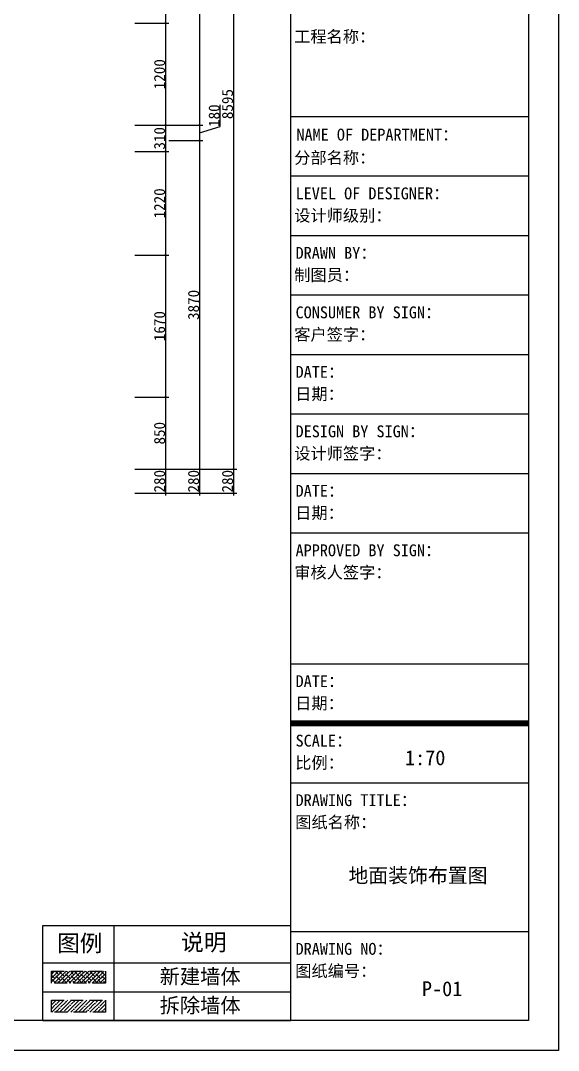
# Model space of a CAD drawing. Extents: x 13886 to 74789, y -750269 to -704302.
# Drawn here: x 36955 to 43286, y -750269 to -738151 of the extents above; entities that cross this region are included whole.
import ezdxf

# ---------------------------------------------------------------- set-up
doc = ezdxf.new("R2010")
doc.units = 0
doc.header["$LTSCALE"] = 10
doc.linetypes.add('TRATTEGGIATA2', pattern=[0.375, 0.25, -0.125])
doc.layers.get('0').update_dxf_attribs({"linetype": 'CONTINUOUS'})
doc.layers.get('DEFPOINTS').update_dxf_attribs({"linetype": 'CONTINUOUS'})
for name, color, linetype in [('____4', 4, 'CONTINUOUS'), ('_____', 5, 'CONTINUOUS'), ('__A', 14, 'CONTINUOUS'), ('__E', 4, 'CONTINUOUS')]:
    doc.layers.add(name, color=color, linetype=linetype)
doc.styles.add('_', font='SimSun.ttf')
doc.styles.get("Standard").update_dxf_attribs({"font": 'NSimSun.ttf'})
doc.dimstyles.get("Standard").update_dxf_attribs({"dimtxt": 0.18, "dimasz": 0.18, "dimexe": 0.18, "dimexo": 0.0625, "dimgap": 0.09, "dimtad": 0, "dimtih": 1, "dimtoh": 1, "dimdec": 4, "dimzin": 0, "dimtxsty": 'STANDARD', "dimcen": 0.09, "dimazin": 3, "dimtfac": 1, "dimtdec": 4, "dimtofl": 0, "dimtmove": 0, "dimatfit": 3, "dimtolj": 1, "dimtzin": 0})

# ---------------------------------------------------------------- blocks, each defined once
blk = doc.blocks.new('HTHJGJ')
at = {"layer": '__A', "ltscale": 150}
for p, q in [((43286, -729479), (43286, -750269)), ((40136, -749919), (40136, -729829)), ((42936, -729829), (42936, -749919)), ((40136, -739279), (42936, -739279)), ((40136, -739979), (42936, -739979)), ((40136, -740679), (42936, -740679)), ((40136, -741379), (42936, -741379)), ((40136, -742079), (42936, -742079)), ((40136, -742779), (42936, -742779)), ((40136, -743479), (42936, -743479)), ((40136, -744179), (42936, -744179)), ((40136, -745719), (42936, -745719)), ((40136, -746419), (42936, -746419)), ((40136, -747119), (42936, -747119)), ((40136, -747119), (42936, -747119)), ((40136, -748869), (42936, -748869)), ((42936, -749919), (15636, -749919)), ((43286, -750269), (13886, -750269))]:
    blk.add_line(p, q, dxfattribs=at)
at = {"layer": '__A', "ltscale": 150, "const_width": 70}
blk.add_lwpolyline([(40136, -746419), (42936, -746419)], dxfattribs=at)
at = {"layer": '__A', "ltscale": 150, "char_height": 140, "width": 2679.29, "attachment_point": 1, "style": '_'}
for s, insert in [('工程名称：', (40175, -738268)), ('NAME OF DEPARTMENT：', (40202, -739422)), ('分部名称：', (40176, -739694)), ('LEVEL OF DESIGNER：', (40192, -740114)), ('设计师级别：', (40176, -740374)), ('DRAWN BY：', (40192, -740814)), ('制图员：', (40176, -741074)), ('CONSUMER BY SIGN：', (40192, -741514)), ('客户签字：', (40176, -741774)), ('DATE：', (40192, -742214)), ('日期：', (40188, -742474)), ('DESIGN BY SIGN：', (40192, -742914)), ('设计师签字：', (40176, -743174)), ('DATE：', (40192, -743614)), ('日期：', (40188, -743874)), ('APPROVED BY SIGN：', (40192, -744314)), ('审核人签字：', (40176, -744574)), ('DATE：', (40192, -745854)), ('日期：', (40188, -746114)), ('SCALE：', (40192, -746554)), ('比例：', (40188, -746814)), ('DRAWING TITLE：', (40192, -747254)), ('图纸名称：', (40188, -747514)), ('DRAWING NO：', (40192, -749004)), ('图纸编号：', (40188, -749264))]:
    blk.add_mtext(s, dxfattribs=dict(at, insert=insert))
blk = doc.blocks.new('_ARCHTICK')
at = {"color": 0, "linetype": 'BYBLOCK', "const_width": 0.15}
blk.add_lwpolyline([(-0.5, -0.5), (0.5, 0.5)], dxfattribs=at)
blk = doc.blocks.new('*D1395')
at = {"color": 250, "ltscale": 60}
for p, q in [((39101, -734836), (39501, -734836)), ((39461, -734806), (39461, -743461)), ((39101, -743431), (39501, -743431))]:
    blk.add_line(p, q, dxfattribs=at)
at = {"layer": 'DEFPOINTS', "color": 0, "ltscale": 60}
for p in [(39061, -734836), (39061, -743431), (39461, -743431)]:
    blk.add_point(p, dxfattribs=at)
at = {"color": 250, "ltscale": 60, "xscale": 20, "yscale": 20, "zscale": 20}
for p, rotation in [((39461, -734836), 90), ((39461, -743431), 270)]:
    blk.add_blockref('_ARCHTICK', p, dxfattribs=dict(at, rotation=rotation))
at = {"color": 3, "ltscale": 60, "insert": (39391, -739133), "char_height": 130, "attachment_point": 5, "rotation": 90}
blk.add_mtext('\\A1;8595', dxfattribs=at)
blk = doc.blocks.new('*D1396')
at = {"color": 250, "ltscale": 60}
for p, q in [((39101, -743431), (39501, -743431)), ((39461, -743401), (39461, -743741)), ((39101, -743711), (39501, -743711))]:
    blk.add_line(p, q, dxfattribs=at)
at = {"layer": 'DEFPOINTS', "color": 0, "ltscale": 60}
for p in [(39061, -743431), (39061, -743711), (39461, -743711)]:
    blk.add_point(p, dxfattribs=at)
at = {"color": 250, "ltscale": 60, "xscale": 20, "yscale": 20, "zscale": 20}
for p, rotation in [((39461, -743431), 90), ((39461, -743711), 270)]:
    blk.add_blockref('_ARCHTICK', p, dxfattribs=dict(at, rotation=rotation))
at = {"color": 3, "ltscale": 60, "insert": (39391, -743571), "char_height": 130, "attachment_point": 5, "rotation": 90}
blk.add_mtext('\\A1;280', dxfattribs=at)
blk = doc.blocks.new('*D1398')
at = {"color": 250, "ltscale": 60}
for p, q in [((38701, -734836), (39101, -734836)), ((39061, -734806), (39061, -739411)), ((38701, -739381), (39101, -739381))]:
    blk.add_line(p, q, dxfattribs=at)
at = {"layer": 'DEFPOINTS', "color": 0, "ltscale": 60}
for p in [(38661, -734836), (38661, -739381), (39061, -739381)]:
    blk.add_point(p, dxfattribs=at)
at = {"color": 250, "ltscale": 60, "xscale": 20, "yscale": 20, "zscale": 20}
for p, rotation in [((39061, -734836), 90), ((39061, -739381), 270)]:
    blk.add_blockref('_ARCHTICK', p, dxfattribs=dict(at, rotation=rotation))
at = {"color": 3, "ltscale": 60, "insert": (38991, -737108), "char_height": 130, "attachment_point": 5, "rotation": 90}
blk.add_mtext('\\A1;4545', dxfattribs=at)
blk = doc.blocks.new('*D1399')
at = {"color": 250, "ltscale": 60}
for p, q in [((39304, -739398), (39304, -739141)), ((39061, -739351), (39061, -739591)), ((38701, -739381), (39101, -739381)), ((39061, -739471), (39304, -739398)), ((38701, -739561), (39101, -739561))]:
    blk.add_line(p, q, dxfattribs=at)
at = {"layer": 'DEFPOINTS', "color": 0, "ltscale": 60}
for p in [(38661, -739381), (38661, -739561), (39061, -739561)]:
    blk.add_point(p, dxfattribs=at)
at = {"color": 250, "ltscale": 60, "xscale": 20, "yscale": 20, "zscale": 20}
for p, rotation in [((39061, -739381), 90), ((39061, -739561), 270)]:
    blk.add_blockref('_ARCHTICK', p, dxfattribs=dict(at, rotation=rotation))
at = {"color": 3, "ltscale": 60, "insert": (39234, -739269), "char_height": 130, "attachment_point": 5, "rotation": 90}
blk.add_mtext('\\A1;180', dxfattribs=at)
blk = doc.blocks.new('*D1400')
at = {"color": 250, "ltscale": 60}
for p, q in [((38701, -739561), (39101, -739561)), ((39061, -739531), (39061, -743461)), ((38701, -743431), (39101, -743431))]:
    blk.add_line(p, q, dxfattribs=at)
at = {"layer": 'DEFPOINTS', "color": 0, "ltscale": 60}
for p in [(38661, -739561), (38661, -743431), (39061, -743431)]:
    blk.add_point(p, dxfattribs=at)
at = {"color": 250, "ltscale": 60, "xscale": 20, "yscale": 20, "zscale": 20}
for p, rotation in [((39061, -739561), 90), ((39061, -743431), 270)]:
    blk.add_blockref('_ARCHTICK', p, dxfattribs=dict(at, rotation=rotation))
at = {"color": 3, "ltscale": 60, "insert": (38991, -741496), "char_height": 130, "attachment_point": 5, "rotation": 90}
blk.add_mtext('\\A1;3870', dxfattribs=at)
blk = doc.blocks.new('*D1401')
at = {"color": 250, "ltscale": 60}
for p, q in [((38701, -743431), (39101, -743431)), ((39061, -743401), (39061, -743741)), ((38701, -743711), (39101, -743711))]:
    blk.add_line(p, q, dxfattribs=at)
at = {"layer": 'DEFPOINTS', "color": 0, "ltscale": 60}
for p in [(38661, -743431), (38661, -743711), (39061, -743711)]:
    blk.add_point(p, dxfattribs=at)
at = {"color": 250, "ltscale": 60, "xscale": 20, "yscale": 20, "zscale": 20}
for p, rotation in [((39061, -743431), 90), ((39061, -743711), 270)]:
    blk.add_blockref('_ARCHTICK', p, dxfattribs=dict(at, rotation=rotation))
at = {"color": 3, "ltscale": 60, "insert": (38991, -743571), "char_height": 130, "attachment_point": 5, "rotation": 90}
blk.add_mtext('\\A1;280', dxfattribs=at)
blk = doc.blocks.new('*D1406')
at = {"color": 250, "ltscale": 60}
for p, q in [((38301, -737566), (38701, -737566)), ((38661, -737536), (38661, -738211)), ((38301, -738181), (38701, -738181))]:
    blk.add_line(p, q, dxfattribs=at)
at = {"layer": 'DEFPOINTS', "color": 0, "ltscale": 60}
for p in [(38261, -737566), (38261, -738181), (38661, -738181)]:
    blk.add_point(p, dxfattribs=at)
at = {"color": 250, "ltscale": 60, "xscale": 20, "yscale": 20, "zscale": 20}
for p, rotation in [((38661, -737566), 90), ((38661, -738181), 270)]:
    blk.add_blockref('_ARCHTICK', p, dxfattribs=dict(at, rotation=rotation))
at = {"color": 3, "ltscale": 60, "insert": (38591, -737873), "char_height": 130, "attachment_point": 5, "rotation": 90}
blk.add_mtext('\\A1;615', dxfattribs=at)
blk = doc.blocks.new('*D1407')
at = {"color": 250, "ltscale": 60}
for p, q in [((38301, -738181), (38701, -738181)), ((38661, -738151), (38661, -739411)), ((38301, -739381), (38701, -739381))]:
    blk.add_line(p, q, dxfattribs=at)
at = {"layer": 'DEFPOINTS', "color": 0, "ltscale": 60}
for p in [(38261, -738181), (38261, -739381), (38661, -739381)]:
    blk.add_point(p, dxfattribs=at)
at = {"color": 250, "ltscale": 60, "xscale": 20, "yscale": 20, "zscale": 20}
for p, rotation in [((38661, -738181), 90), ((38661, -739381), 270)]:
    blk.add_blockref('_ARCHTICK', p, dxfattribs=dict(at, rotation=rotation))
at = {"color": 3, "ltscale": 60, "insert": (38591, -738781), "char_height": 130, "attachment_point": 5, "rotation": 90}
blk.add_mtext('\\A1;1200', dxfattribs=at)
blk = doc.blocks.new('*D1408')
at = {"color": 250, "ltscale": 60}
for p, q in [((38661, -739351), (38661, -739721)), ((38301, -739381), (38701, -739381)), ((38301, -739691), (38701, -739691))]:
    blk.add_line(p, q, dxfattribs=at)
at = {"layer": 'DEFPOINTS', "color": 0, "ltscale": 60}
for p in [(38261, -739381), (38261, -739691), (38661, -739691)]:
    blk.add_point(p, dxfattribs=at)
at = {"color": 250, "ltscale": 60, "xscale": 20, "yscale": 20, "zscale": 20}
for p, rotation in [((38661, -739381), 90), ((38661, -739691), 270)]:
    blk.add_blockref('_ARCHTICK', p, dxfattribs=dict(at, rotation=rotation))
at = {"color": 3, "ltscale": 60, "insert": (38591, -739536), "char_height": 130, "attachment_point": 5, "rotation": 90}
blk.add_mtext('\\A1;310', dxfattribs=at)
blk = doc.blocks.new('*D1409')
at = {"color": 250, "ltscale": 60}
for p, q in [((38301, -739691), (38701, -739691)), ((38661, -739661), (38661, -740941)), ((38301, -740911), (38701, -740911))]:
    blk.add_line(p, q, dxfattribs=at)
at = {"layer": 'DEFPOINTS', "color": 0, "ltscale": 60}
for p in [(38261, -739691), (38261, -740911), (38661, -740911)]:
    blk.add_point(p, dxfattribs=at)
at = {"color": 250, "ltscale": 60, "xscale": 20, "yscale": 20, "zscale": 20}
for p, rotation in [((38661, -739691), 90), ((38661, -740911), 270)]:
    blk.add_blockref('_ARCHTICK', p, dxfattribs=dict(at, rotation=rotation))
at = {"color": 3, "ltscale": 60, "insert": (38591, -740301), "char_height": 130, "attachment_point": 5, "rotation": 90}
blk.add_mtext('\\A1;1220', dxfattribs=at)
blk = doc.blocks.new('*D1410')
at = {"color": 250, "ltscale": 60}
for p, q in [((38301, -740911), (38701, -740911)), ((38661, -740881), (38661, -742611)), ((38301, -742581), (38701, -742581))]:
    blk.add_line(p, q, dxfattribs=at)
at = {"layer": 'DEFPOINTS', "color": 0, "ltscale": 60}
for p in [(38261, -740911), (38261, -742581), (38661, -742581)]:
    blk.add_point(p, dxfattribs=at)
at = {"color": 250, "ltscale": 60, "xscale": 20, "yscale": 20, "zscale": 20}
for p, rotation in [((38661, -740911), 90), ((38661, -742581), 270)]:
    blk.add_blockref('_ARCHTICK', p, dxfattribs=dict(at, rotation=rotation))
at = {"color": 3, "ltscale": 60, "insert": (38591, -741746), "char_height": 130, "attachment_point": 5, "rotation": 90}
blk.add_mtext('\\A1;1670', dxfattribs=at)
blk = doc.blocks.new('*D1411')
at = {"color": 250, "ltscale": 60}
for p, q in [((38301, -742581), (38701, -742581)), ((38661, -742551), (38661, -743461)), ((38301, -743431), (38701, -743431))]:
    blk.add_line(p, q, dxfattribs=at)
at = {"layer": 'DEFPOINTS', "color": 0, "ltscale": 60}
for p in [(38261, -742581), (38261, -743431), (38661, -743431)]:
    blk.add_point(p, dxfattribs=at)
at = {"color": 250, "ltscale": 60, "xscale": 20, "yscale": 20, "zscale": 20}
for p, rotation in [((38661, -742581), 90), ((38661, -743431), 270)]:
    blk.add_blockref('_ARCHTICK', p, dxfattribs=dict(at, rotation=rotation))
at = {"color": 3, "ltscale": 60, "insert": (38591, -743006), "char_height": 130, "attachment_point": 5, "rotation": 90}
blk.add_mtext('\\A1;850', dxfattribs=at)
blk = doc.blocks.new('*D1412')
at = {"color": 250, "ltscale": 60}
for p, q in [((38301, -743431), (38701, -743431)), ((38661, -743401), (38661, -743741)), ((38301, -743711), (38701, -743711))]:
    blk.add_line(p, q, dxfattribs=at)
at = {"layer": 'DEFPOINTS', "color": 0, "ltscale": 60}
for p in [(38261, -743431), (38261, -743711), (38661, -743711)]:
    blk.add_point(p, dxfattribs=at)
at = {"color": 250, "ltscale": 60, "xscale": 20, "yscale": 20, "zscale": 20}
for p, rotation in [((38661, -743431), 90), ((38661, -743711), 270)]:
    blk.add_blockref('_ARCHTICK', p, dxfattribs=dict(at, rotation=rotation))
at = {"color": 3, "ltscale": 60, "insert": (38591, -743571), "char_height": 130, "attachment_point": 5, "rotation": 90}
blk.add_mtext('\\A1;280', dxfattribs=at)

msp = doc.modelspace()

# ---------------------------------------------------------------- hatches: boundary and pattern name
at = {"layer": '__E', "ltscale": 5}
h = msp.add_hatch(dxfattribs=at)
h.set_pattern_fill('ANSI38', color=251, scale=10, style=0)
h.set_pattern_definition([(45, (-33787.744, -10999.54), (-22.4506403, 22.4506403), []), (135, (-33787.744, -10999.54), (-67.3519209, 22.4506403), [79.375, -47.625])])
h.paths.add_polyline_path([(37954.6, -749478.6), (37954.6, -749336.3), (37317.9, -749336.3), (37317.9, -749478.6)])
h = msp.add_hatch(dxfattribs=at)
h.set_pattern_fill('ANSI35', color=251, scale=10, style=0)
h.set_pattern_definition([(45, (-33787.744, -10999.54), (-44.9012806, 44.9012806), []), (45, (-33742.84, -10999.54), (-44.9012806, 44.9012806), [79.375, -15.875, 0, -15.875])])
h.paths.add_polyline_path([(37954.6, -749818.7), (37954.6, -749676.4), (37317.9, -749676.4), (37317.9, -749818.7)])

# ---------------------------------------------------------------- linework, layer by layer
at = {"layer": '____4', "color": 3}
for p, q in [((37215.3, -749919.1), (37215.3, -748798.7)), ((37215.3, -748798.7), (40136.3, -748798.7)), ((38052.4, -748798.7), (38052.4, -749919.1)), ((37215.3, -749238.8), (40136.3, -749238.8)), ((37215.3, -749579), (40136.3, -749579)), ((37215.3, -749579), (40136.3, -749579)), ((37215.3, -749919.1), (40136.3, -749919.1))]:
    msp.add_line(p, q, dxfattribs=at)
at = {"layer": '_____', "linetype": 'TRATTEGGIATA2', "ltscale": 60}
for points in [[(37317.9, -749336.3), (37954.6, -749336.3), (37954.6, -749478.6), (37317.9, -749478.6)], [(37317.9, -749676.4), (37954.6, -749676.4), (37954.6, -749818.7), (37317.9, -749818.7)]]:
    msp.add_lwpolyline(points, close=True, dxfattribs=at)

# ---------------------------------------------------------------- block references
msp.add_blockref('HTHJGJ', (0, 0))

# ---------------------------------------------------------------- texts
at = {"layer": '____4', "color": 3}
for s, insert, char_height, attachment_point in [('图例', (37384, -748909.9), 196, 1), ('说明', (38844.4, -748898.1), 196, 1), ('新建墙体', (38591.3, -749408.8), 175, 4), ('拆除墙体', (38591.3, -749749), 175, 4)]:
    msp.add_mtext(s, dxfattribs=dict(at, insert=insert, char_height=char_height, attachment_point=attachment_point))
at = {"layer": '__A', "ltscale": 150, "attachment_point": 1, "style": '_'}
for s, insert, char_height, width in [('{\\fNSimSun|b0|i0|c134|p49;\\C1;1:70}', (41479.7, -746737.7), 175, 462.575), ('{\\fNSimSun|b0|i0|c134|p49;\\H0.875x;\\C1;地面装饰布置图}', (40814.6, -748124.4), 196, 3093.792), ('{\\fNSimSun|b0|i0|c134|p49;\\C1;P-01}', (41679.2, -749455.7), 175, 462.575)]:
    msp.add_mtext(s, dxfattribs=dict(at, insert=insert, char_height=char_height, width=width))

# ---------------------------------------------------------------- dimensions: what is measured, and where the dimension line sits
at = {"ltscale": 60}
for base, p1, p2, picture, middle in [((39061, -739380.7), (38661, -734835.7), (38661, -739380.7), '*D1398', (38991, -737108.2)), ((39461, -743430.7), (39061, -734835.7), (39061, -743430.7), '*D1395', (39391, -739133.2)), ((38661, -738180.7), (38261, -737565.7), (38261, -738180.7), '*D1406', (38591, -737873.2)), ((38661, -739380.7), (38261, -738180.7), (38261, -739380.7), '*D1407', (38591, -738780.7)), ((39061, -739560.7), (38661, -739380.7), (38661, -739560.7), '*D1399', (39233.5, -739393)), ((38661, -739690.7), (38261, -739380.7), (38261, -739690.7), '*D1408', (38591, -739535.7)), ((39061, -743430.7), (38661, -739560.7), (38661, -743430.7), '*D1400', (38991, -741495.7)), ((38661, -740910.7), (38261, -739690.7), (38261, -740910.7), '*D1409', (38591, -740300.7)), ((38661, -742580.7), (38261, -740910.7), (38261, -742580.7), '*D1410', (38591, -741745.7)), ((38661, -743430.7), (38261, -742580.7), (38261, -743430.7), '*D1411', (38591, -743005.7)), ((38661, -743710.7), (38261, -743430.7), (38261, -743710.7), '*D1412', (38591, -743570.7)), ((39061, -743710.7), (38661, -743430.7), (38661, -743710.7), '*D1401', (38991, -743570.7)), ((39461, -743710.7), (39061, -743430.7), (39061, -743710.7), '*D1396', (39391, -743570.7))]:
    dim = msp.add_linear_dim(base=base, p1=p1, p2=p2, angle=90, dimstyle='STANDARD', override={"dimtxt": 130, "dimasz": 20, "dimexe": 40, "dimexo": 40, "dimgap": 5, "dimtad": 1, "dimtih": 0, "dimtoh": 0, "dimdec": 0, "dimrnd": 5, "dimblk1": 'ARCHTICK', "dimblk2": 'ARCHTICK', "dimsah": 1, "dimdle": 30, "dimclrd": 250, "dimclre": 250, "dimclrt": 3, "dimtdec": 0, "dimtmove": 1, "dimldrblk": 'ARCHTICK', "dimfxl": 15, "dimarcsym": 1}, dxfattribs=at)
    dim.commit()
    dim.dimension.update_dxf_attribs({"geometry": picture, "text_midpoint": middle})

doc.saveas('drawing.dxf')
